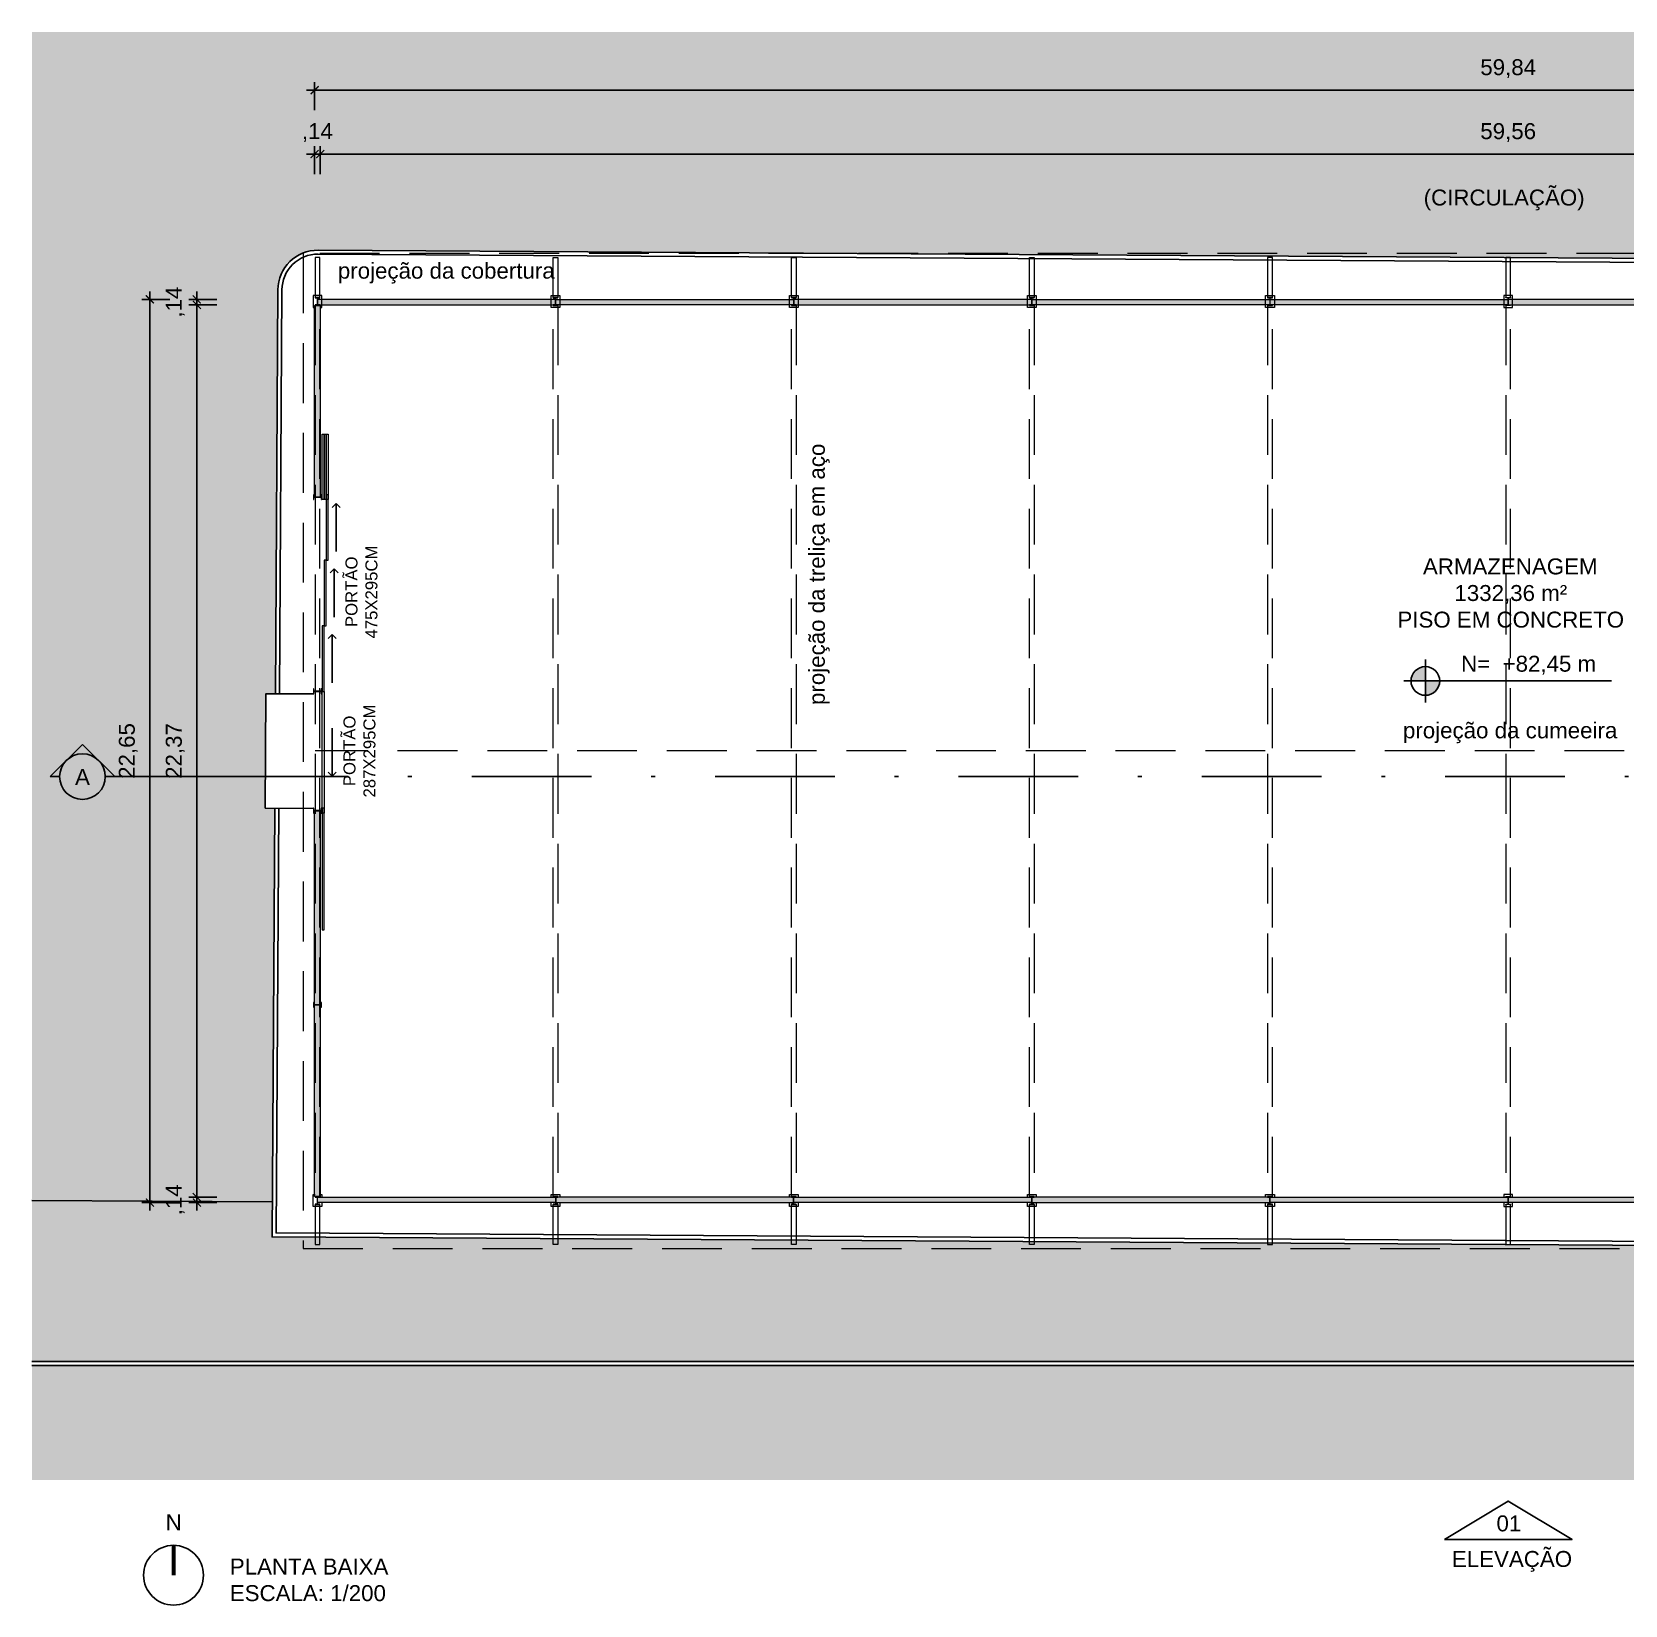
# Model space of a CAD drawing. Header units: inches. Extents: x 1286 to 7442, y -84 to 3420.
# Drawn here: x 2439.01 to 2478.95, y 114.12 to 153.57 of the extents above; entities that cross this region are included whole.
import ezdxf

# ---------------------------------------------------------------- set-up
doc = ezdxf.new("R2010")
doc.units = ezdxf.units.IN
doc.header["$LTSCALE"] = 3
doc.header["$MEASUREMENT"] = 0
doc.linetypes.add('DASHDOT', pattern=[1, 0.5, -0.25, 0, -0.25])
doc.linetypes.add('DASHED', pattern=[0.75, 0.5, -0.25])
for name, color, linetype, lineweight in [('ARQ_AÇO', 4, 'Continuous', 5), ('ARQ_ESQUADRIAS', 3, 'Continuous', 5), ('ARQ_PAREDE', 5, 'Continuous', 5), ('ARQ_PROJEÇÃO', 8, 'DASHED', 5), ('ARQ_VISTA', 2, 'Continuous', 5)]:
    doc.layers.add(name, color=color, linetype=linetype, lineweight=lineweight)
for name, color, linetype in [('ARQ_COTAS', 133, 'Continuous'), ('ARQ_HATCH', 8, 'Continuous'), ('ARQ_INDICAÇÃO', 133, 'Continuous'), ('ARQ_LINHA DE CORTE', 4, 'DASHDOT'), ('ARQ_NÍVEIS', 160, 'Continuous'), ('ARQ_RUA', 250, 'Continuous'), ('ARQ_TEXTO', 133, 'Continuous')]:
    doc.layers.add(name, color=color, linetype=linetype)
doc.styles.add('1 - 100', font='arial.ttf', dxfattribs={"height": 0.2})
doc.styles.add('1 - 200', font='arial.ttf', dxfattribs={"height": 0.4})
doc.dimstyles.new('1 - 200', dxfattribs={"dimtxt": 0.4, "dimasz": 0.2, "dimexe": 0.2, "dimexo": 0.2, "dimgap": 0.3, "dimtad": 1, "dimzin": 4, "dimtxsty": '1 - 200', "dimblk": 'ARCHTICK', "dimcen": 0.1, "dimdle": 0.2, "dimclrd": 256, "dimclre": 256, "dimclrt": 256, "dimazin": 0, "dimtfac": 1, "dimtix": 1, "dimtofl": 0, "dimtmove": 2, "dimatfit": 3, "dimldrblk": 'OPEN90', "dimfxl": 0.5, "dimfxlon": 1, "dimtolj": 1, "dimtzin": 0, "dimlwd": -1, "dimlwe": -1, "dimarcsym": 0})
pattern_1 = [(315, (0, 0), (0.4182581518689039, -0.1120719340210068), [0.25, -0.5]), (75.00000000000006, (0, 0), (-0.1120719340210065, 0.4182581518689039), [0.25, -0.5]), (14.99999999999995, (0, 0), (0.3061862178478974, 0.3061862178478972), [-0.5, 0.25])]

# ---------------------------------------------------------------- blocks, each defined once
blk = doc.blocks.new('A$C1175b217')
at = {"layer": 'ARQ_AÇO'}
blk.add_lwpolyline([(-0.06249999999954525, 0.01000000000021828), (-0.1199999999998909, 0.01000000000021828), (-0.1199999999998909, 0), (0, 0), (0, 0.01000000000021828), (-0.05749999999943611, 0.01000000000021828), (-0.05749999999989086, 0.1899999999995998), (0, 0.1899999999995998), (0, 0.1999999999998181), (-0.1199999999998909, 0.1999999999998181), (-0.1199999999998909, 0.1899999999995998), (-0.0625, 0.1899999999995998), (-0.06249999999954525, 0.01000000000021828)], dxfattribs=at)
blk = doc.blocks.new('_ArchTick')
at = {"color": 0, "linetype": 'ByBlock', "const_width": 0.15}
blk.add_lwpolyline([(-0.5, -0.5), (0.5, 0.5)], dxfattribs=at)
blk = doc.blocks.new('*D193')
at = {"layer": 'ARQ_COTAS', "transparency": 16777216}
for p, q in [((2446.095023979214, 150.0002656553925), (2446.095023979214, 150.7002656553925)), ((2446.235023979214, 150.0002656553925), (2446.235023979214, 150.7002656553925)), ((2446.095023979214, 150.5002656553925), (2445.895023979214, 150.5002656553925)), ((2446.235023979214, 150.5002656553925), (2446.435023979214, 150.5002656553925))]:
    blk.add_line(p, q, dxfattribs=at)
at = {"layer": 'Defpoints', "color": 0, "transparency": 16777216}
for p in [(2446.095023979214, 150.5002656553925), (2446.095023979214, 146.7094876470444), (2446.235023979214, 146.7094876470446)]:
    blk.add_point(p, dxfattribs=at)
at = {"layer": 'ARQ_COTAS', "transparency": 16777216, "xscale": 0.2, "yscale": 0.2, "zscale": 0.2}
blk.add_blockref('_ArchTick', (2446.095023979214, 150.5002656553925), dxfattribs=at)
at = {"layer": 'ARQ_COTAS', "transparency": 16777216, "xscale": 0.2, "yscale": 0.2, "zscale": 0.2, "rotation": 180}
blk.add_blockref('_ArchTick', (2446.235023979214, 150.5002656553925), dxfattribs=at)
at = {"layer": 'ARQ_COTAS', "transparency": 16777216, "insert": (2446.165023979214, 151.0406476472069), "char_height": 0.4, "attachment_point": 5, "style": '1 - 200'}
blk.add_mtext('\\A1;,14', dxfattribs=at)
blk = doc.blocks.new('_Open90')
at = {"color": 0, "linetype": 'ByBlock', "lineweight": -2}
for p, q in [((0, 0), (-1, 0)), ((-0.5, 0.5), (0, 0)), ((0, 0), (-0.5, -0.5))]:
    blk.add_line(p, q, dxfattribs=at)
blk = doc.blocks.new('*D194')
at = {"layer": 'ARQ_COTAS', "transparency": 16777216}
for p, q in [((2446.235023979214, 150.0002656553925), (2446.235023979214, 150.7002656553925)), ((2505.795023979215, 150.0002656553925), (2505.795023979215, 150.7002656553925)), ((2446.035023979214, 150.5002656553925), (2505.995023979215, 150.5002656553925))]:
    blk.add_line(p, q, dxfattribs=at)
at = {"layer": 'Defpoints', "color": 0, "transparency": 16777216}
for p in [(2505.795023979215, 150.5002656553925), (2446.235023979214, 146.7094876470446), (2505.795023979215, 146.7094876470442)]:
    blk.add_point(p, dxfattribs=at)
at = {"layer": 'ARQ_COTAS', "transparency": 16777216, "xscale": 0.2, "yscale": 0.2, "zscale": 0.2, "rotation": 180}
blk.add_blockref('_ArchTick', (2446.235023979214, 150.5002656553925), dxfattribs=at)
at = {"layer": 'ARQ_COTAS', "transparency": 16777216, "xscale": 0.2, "yscale": 0.2, "zscale": 0.2}
blk.add_blockref('_ArchTick', (2505.795023979215, 150.5002656553925), dxfattribs=at)
at = {"layer": 'ARQ_COTAS', "transparency": 16777216, "insert": (2476.015023979215, 151.0406476472069), "char_height": 0.4, "attachment_point": 5, "style": '1 - 200'}
blk.add_mtext('\\A1;59,56', dxfattribs=at)
blk = doc.blocks.new('*D196')
at = {"layer": 'ARQ_COTAS', "transparency": 16777216}
for p, q in [((2446.095023979214, 151.6042621229717), (2446.095023979214, 152.3042621229717)), ((2505.935023979215, 151.6042621229717), (2505.935023979215, 152.3042621229717)), ((2506.135023979215, 152.1042621229717), (2445.895023979214, 152.1042621229717))]:
    blk.add_line(p, q, dxfattribs=at)
at = {"layer": 'Defpoints', "color": 0, "transparency": 16777216}
for p in [(2446.095023979214, 152.1042621229717), (2446.095023979214, 146.7094876470446), (2505.935023979215, 146.7094876470442)]:
    blk.add_point(p, dxfattribs=at)
at = {"layer": 'ARQ_COTAS', "transparency": 16777216, "xscale": 0.2, "yscale": 0.2, "zscale": 0.2, "rotation": 180}
blk.add_blockref('_ArchTick', (2446.095023979214, 152.1042621229717), dxfattribs=at)
at = {"layer": 'ARQ_COTAS', "transparency": 16777216, "xscale": 0.2, "yscale": 0.2, "zscale": 0.2}
blk.add_blockref('_ArchTick', (2505.935023979215, 152.1042621229717), dxfattribs=at)
at = {"layer": 'ARQ_COTAS', "transparency": 16777216, "insert": (2476.015023979215, 152.6446441147862), "char_height": 0.4, "attachment_point": 5, "style": '1 - 200'}
blk.add_mtext('\\A1;59,84', dxfattribs=at)
blk = doc.blocks.new('*D197')
at = {"layer": 'ARQ_COTAS', "transparency": 16777216}
for p, q in [((2443.14196247211, 146.8594876470448), (2443.14196247211, 147.0594876470448)), ((2443.64196247211, 146.8594876470448), (2442.94196247211, 146.8594876470448)), ((2443.64196247211, 146.7194876470449), (2442.94196247211, 146.7194876470449)), ((2443.14196247211, 146.7194876470449), (2443.14196247211, 146.5194876470449))]:
    blk.add_line(p, q, dxfattribs=at)
at = {"layer": 'Defpoints', "color": 0, "transparency": 16777216}
for p in [(2443.14196247211, 146.8594876470448), (2446.167523979223, 146.8594876470448), (2446.167523979222, 146.7194876470449)]:
    blk.add_point(p, dxfattribs=at)
at = {"layer": 'ARQ_COTAS', "transparency": 16777216, "xscale": 0.2, "yscale": 0.2, "zscale": 0.2}
for p, rotation in [((2443.14196247211, 146.8594876470448), 270), ((2443.14196247211, 146.7194876470449), 90)]:
    blk.add_blockref('_ArchTick', p, dxfattribs=dict(at, rotation=rotation))
at = {"layer": 'ARQ_COTAS', "transparency": 16777216, "insert": (2442.601580480295, 146.7894876470441), "char_height": 0.4, "attachment_point": 5, "rotation": 90, "style": '1 - 200'}
blk.add_mtext('\\A1;,14', dxfattribs=at)
blk = doc.blocks.new('*D198')
at = {"layer": 'ARQ_COTAS', "transparency": 16777216}
for p, q in [((2443.641962472112, 146.719487647048), (2442.941962472112, 146.719487647048)), ((2443.141962472112, 146.919487647048), (2443.141962472112, 124.1494876470446)), ((2443.641962472112, 124.3494876470446), (2442.941962472112, 124.3494876470446))]:
    blk.add_line(p, q, dxfattribs=at)
at = {"layer": 'Defpoints', "color": 0, "transparency": 16777216}
for p in [(2446.167523979222, 146.719487647048), (2443.141962472112, 124.3494876470446), (2446.167523979261, 124.3494876470446)]:
    blk.add_point(p, dxfattribs=at)
at = {"layer": 'ARQ_COTAS', "transparency": 16777216, "xscale": 0.2, "yscale": 0.2, "zscale": 0.2}
for p, rotation in [((2443.141962472112, 146.719487647048), 90), ((2443.141962472112, 124.3494876470446), 270)]:
    blk.add_blockref('_ArchTick', p, dxfattribs=dict(at, rotation=rotation))
at = {"layer": 'ARQ_COTAS', "transparency": 16777216, "insert": (2442.601580480297, 135.5344876470456), "char_height": 0.4, "attachment_point": 5, "rotation": 90, "style": '1 - 200'}
blk.add_mtext('\\A1;22,37', dxfattribs=at)
blk = doc.blocks.new('*D199')
at = {"layer": 'ARQ_COTAS', "transparency": 16777216}
for p, q in [((2443.641962472114, 124.3494876470446), (2442.941962472114, 124.3494876470446)), ((2443.141962472114, 124.3494876470446), (2443.141962472114, 124.5494876470446)), ((2443.641962472114, 124.2094876470447), (2442.941962472114, 124.2094876470447)), ((2443.141962472114, 124.2094876470447), (2443.141962472114, 124.0094876470447))]:
    blk.add_line(p, q, dxfattribs=at)
at = {"layer": 'Defpoints', "color": 0, "transparency": 16777216}
for p in [(2446.167523979261, 124.3494876470446), (2443.141962472114, 124.2094876470447), (2446.167523979262, 124.2094876470447)]:
    blk.add_point(p, dxfattribs=at)
at = {"layer": 'ARQ_COTAS', "transparency": 16777216, "xscale": 0.2, "yscale": 0.2, "zscale": 0.2}
for p, rotation in [((2443.141962472114, 124.3494876470446), 270), ((2443.141962472114, 124.2094876470447), 90)]:
    blk.add_blockref('_ArchTick', p, dxfattribs=dict(at, rotation=rotation))
at = {"layer": 'ARQ_COTAS', "transparency": 16777216, "insert": (2442.601580480299, 124.2794876470439), "char_height": 0.4, "attachment_point": 5, "rotation": 90, "style": '1 - 200'}
blk.add_mtext('\\A1;,14', dxfattribs=at)
blk = doc.blocks.new('*D200')
at = {"layer": 'ARQ_COTAS', "transparency": 16777216}
for p, q in [((2441.964531078405, 124.0094876470447), (2441.964531078405, 147.0594876470448)), ((2442.464531078405, 146.8594876470448), (2441.764531078406, 146.8594876470448)), ((2442.464531078405, 124.2094876470447), (2441.764531078406, 124.2094876470447))]:
    blk.add_line(p, q, dxfattribs=at)
at = {"layer": 'Defpoints', "color": 0, "transparency": 16777216}
for p in [(2441.964531078405, 146.8594876470448), (2446.167523979301, 146.8594876470448), (2446.167523979262, 124.2094876470447)]:
    blk.add_point(p, dxfattribs=at)
at = {"layer": 'ARQ_COTAS', "transparency": 16777216, "xscale": 0.2, "yscale": 0.2, "zscale": 0.2}
for p, rotation in [((2441.964531078405, 146.8594876470448), 90), ((2441.964531078405, 124.2094876470447), 270)]:
    blk.add_blockref('_ArchTick', p, dxfattribs=dict(at, rotation=rotation))
at = {"layer": 'ARQ_COTAS', "transparency": 16777216, "insert": (2441.42414908659, 135.534487647044), "char_height": 0.4, "attachment_point": 5, "rotation": 90, "style": '1 - 200'}
blk.add_mtext('\\A1;22,65', dxfattribs=at)
blk = doc.blocks.new('n')
at = {"layer": 'ARQ_NÍVEIS'}
h = blk.add_hatch(color=256, dxfattribs=at)
h.dxf.hatch_style = 1
h.paths.add_polyline_path([(0.09999999997671694, 0), (0, 0), (0, -0.09999999962747097, 0.4142135623730951)])
h.paths.add_polyline_path([(0, 0.09999999962747097, 0.4142135623730951), (-0.09999999997671694, 0), (0, 0)])
blk.add_line((-0.1500000000232831, 0), (1.295434644723301, 0), dxfattribs=at)
at = {"layer": 'ARQ_NÍVEIS', "flags": 128}
blk.add_lwpolyline([(0, 0.150000000372529), (0, -0.150000000372529)], dxfattribs=at)
at = {"layer": 'ARQ_NÍVEIS'}
blk.add_circle((0, 0), 0.1, dxfattribs=at)

msp = doc.modelspace()

# ---------------------------------------------------------------- hatches: boundary and pattern name
at = {"layer": 'ARQ_HATCH', "transparency": 33554534}
h = msp.add_hatch(color=124, dxfattribs=at)
h.dxf.hatch_style = 1
h.paths.add_polyline_path([(2509.016892027609, 124.102912310861), (2509.176315343979, 153.567519811385), (2507.005888289602, 153.567519811385), (2507.000597838738, 147.7190244702634), (2506.848279387014, 122.9694931799693), (2445.029450119704, 123.349950823826), (2445.034838235396, 124.225441195465), (2439.006751406014, 124.26264954605), (2439.006751406014, 120.2240136193798), (2505.116949113442, 120.2240136214091, 0.4126297152385945)])
at = {"layer": 'ARQ_HATCH'}
h = msp.add_hatch(dxfattribs=at)
h.set_pattern_fill('HONEY', color=8, scale=2, angle=315)
h.set_pattern_definition(pattern_1)
edge = h.paths.add_edge_path()
edge.add_line((2507.005888289602, 153.567519811385), (2439.006751406014, 153.567519811385))
edge.add_line((2439.006751406014, 153.567519811385), (2439.006751406014, 124.26264954605))
edge.add_line((2439.006751406014, 124.26264954605), (2445.034838235396, 124.225441195465))
edge.add_line((2445.034838235396, 124.225441195465), (2445.095615796957, 134.1009102840134))
edge.add_line((2445.095615796957, 134.1009102840134), (2444.85562034202, 134.1023873114241))
edge.add_line((2444.85562034202, 134.1023873114241), (2444.874468067204, 136.9702260906408))
edge.add_line((2444.874468067204, 136.9702260906408), (2445.114440738625, 136.9687492034489))
edge.add_line((2445.114440738625, 136.9687492034489), (2445.17561429055, 147.0995010518861))
edge.add_arc((2446.175595352784, 147.0933467710086), 0.999999999999352, 89.64738345382432, 179.6473834538601, ccw=False)
edge.add_line((2446.181749633662, 148.0933278332423), (2507.000597838738, 147.7190244702634))
edge.add_line((2507.000597838738, 147.7190244702634), (2507.005888289602, 153.567519811385))
h = msp.add_hatch(dxfattribs=at)
h.set_pattern_fill('HONEY', color=8, scale=2, angle=315)
h.set_pattern_definition(pattern_1)
h.paths.add_polyline_path([(2512.931121118556, 153.567519811385), (2509.276316807737, 153.567519811385), (2509.116890563873, 124.1023712516161, -0.4126297152385908), (2505.116949113446, 120.1240136214091), (2439.006751406014, 120.1240136193798), (2439.006751406014, 117.2531021954792), (2512.931121118556, 117.2531021954792)])
at = {"layer": 'ARQ_LINHA DE CORTE', "linetype": 'Continuous'}
h = msp.add_hatch(color=4, dxfattribs=at)
h.dxf.hatch_style = 1
h.paths.add_polyline_path([(2440.274572130792, 135.6992691441471), (2440.678773113043, 135.2950585205569, 0.4142284990925066), (2439.870382122014, 135.2950887745307)])
h.paths.add_polyline_path([(2440.678773113043, 135.2950585205569), (2441.082932868509, 134.8908891247335), (2440.846166668449, 134.8908919480716, 0.1988991132606457)])
h.paths.add_polyline_path([(2439.870382122014, 135.2950887745307, 0.1957060071335515), (2439.703001952581, 134.8979617616485, 0.003086219329561659), (2439.702958314175, 134.890905580354), (2439.466192108297, 134.8909084036929)])
at = {"layer": 'ARQ_PAREDE'}
h = msp.add_hatch(color=8, dxfattribs=at)
h.dxf.hatch_style = 1
h.paths.add_polyline_path([(2470.047523979224, 146.7194876470344), (2470.047523979224, 146.8594876470343), (2476.012523979226, 146.8594876470447), (2476.012523979226, 146.7194876470448)])
h.paths.add_polyline_path([(2505.862523979222, 146.7194876470344), (2505.862523979222, 146.8594876470343), (2499.897523979221, 146.8594876470447), (2499.897523979221, 146.7194876470448)])
h.paths.add_polyline_path([(2481.982523979218, 146.7194876470344), (2481.982523979218, 146.8594876470343), (2476.017523979216, 146.8594876470447), (2476.017523979216, 146.7194876470448)])
h.paths.add_polyline_path([(2481.987523979219, 146.7194876470344), (2481.987523979219, 146.8594876470343), (2487.95252397922, 146.8594876470447), (2487.95252397922, 146.7194876470448)])
h.paths.add_polyline_path([(2493.922523979217, 146.7194876470344), (2493.922523979217, 146.8594876470343), (2487.957523979216, 146.8594876470447), (2487.957523979216, 146.7194876470448)])
h.paths.add_polyline_path([(2493.927523979218, 146.7194876470344), (2493.927523979218, 146.8594876470343), (2499.89252397922, 146.8594876470447), (2499.89252397922, 146.7194876470448)])
h.paths.add_polyline_path([(2464.077523979223, 146.7194876470344), (2464.077523979223, 146.8594876470343), (2470.042523979224, 146.8594876470447), (2470.042523979224, 146.7194876470448)])
h.paths.add_polyline_path([(2464.072523979222, 146.7194876470344), (2464.072523979222, 146.8594876470343), (2458.10752397922, 146.8594876470447), (2458.10752397922, 146.7194876470448)])
h.paths.add_polyline_path([(2452.137523979223, 146.7194876470344), (2452.137523979223, 146.8594876470343), (2458.102523979225, 146.8594876470447), (2458.102523979225, 146.7194876470448)])
h.paths.add_polyline_path([(2452.132523979222, 146.7194876470344), (2452.132523979222, 146.8594876470343), (2446.167523979221, 146.8594876470447), (2446.167523979221, 146.7194876470448)])
h.paths.add_polyline_path([(2446.095023979214, 146.7094876470446), (2446.235023979214, 146.7094876470446), (2446.235023979221, 141.9019876470447), (2446.095023979221, 141.9019876470447)])
h.paths.add_polyline_path([(2505.86252397922, 124.349487647055), (2505.86252397922, 124.2094876470551), (2499.897523979219, 124.2094876470446), (2499.897523979219, 124.3494876470445)])
h.paths.add_polyline_path([(2493.927523979222, 124.349487647055), (2493.927523979222, 124.2094876470551), (2499.892523979223, 124.2094876470446), (2499.892523979223, 124.3494876470445)])
h.paths.add_polyline_path([(2493.922523979221, 124.349487647055), (2493.922523979221, 124.2094876470551), (2487.957523979219, 124.2094876470446), (2487.957523979219, 124.3494876470445)])
h.paths.add_polyline_path([(2481.982523979221, 124.349487647055), (2481.982523979221, 124.2094876470551), (2470.04752397922, 124.2094876470446), (2470.04752397922, 124.3494876470445)])
h.paths.add_polyline_path([(2464.077523979223, 124.349487647055), (2464.077523979223, 124.2094876470551), (2470.042523979224, 124.2094876470446), (2470.042523979224, 124.3494876470445)])
h.paths.add_polyline_path([(2464.072523979222, 124.349487647055), (2464.072523979222, 124.2094876470551), (2458.10752397922, 124.2094876470446), (2458.10752397922, 124.3494876470445)])
h.paths.add_polyline_path([(2452.137523979223, 124.349487647055), (2452.137523979223, 124.2094876470551), (2458.102523979225, 124.2094876470446), (2458.102523979225, 124.3494876470445)])
h.paths.add_polyline_path([(2452.132523979222, 124.349487647055), (2452.132523979222, 124.2094876470551), (2446.167523979221, 124.2094876470446), (2446.167523979221, 124.3494876470445)])
h.paths.add_polyline_path([(2446.095023979214, 129.1669876470446), (2446.235023979214, 129.1669876470446), (2446.235023979221, 124.3594876470447), (2446.095023979221, 124.3594876470447)])
h.paths.add_polyline_path([(2446.095023979214, 134.0369876470445), (2446.235023979214, 134.0369876470445), (2446.235023979221, 129.1719876470443), (2446.095023979221, 129.1719876470443)])
h.paths.add_polyline_path([(2505.795023979217, 141.9019876470438), (2505.935023979217, 141.9019876470438), (2505.935023979215, 146.7094876470442), (2505.795023979215, 146.7094876470442)])
h.paths.add_polyline_path([(2505.795023979217, 141.8969876470446), (2505.935023979217, 141.8969876470446), (2505.935023979215, 137.0319876470439), (2505.795023979215, 137.0319876470439)])
h.paths.add_polyline_path([(2505.795023979212, 134.0419876470446), (2505.935023979212, 134.0419876470446), (2505.935023979215, 137.0269876470447), (2505.795023979215, 137.0269876470447)])
h.paths.add_polyline_path([(2505.795023979212, 134.0369876470445), (2505.935023979212, 134.0369876470445), (2505.935023979219, 129.1719876470443), (2505.795023979219, 129.1719876470443)])
h.paths.add_polyline_path([(2505.795023979212, 124.3594876470447), (2505.935023979212, 124.3594876470447), (2505.935023979219, 129.1669876470451), (2505.795023979219, 129.1669876470451)])

# ---------------------------------------------------------------- linework, layer by layer
at = {"layer": 'ARQ_COTAS'}
msp.add_lwpolyline([(2474.415023979221, 115.7654493446448), (2476.015023979221, 116.7254493446449), (2477.615023979221, 115.7654493446448), (2474.415023979221, 115.7654493446448)], dxfattribs=at)
at = {"layer": 'ARQ_ESQUADRIAS', "color": 8}
for points in [[(2446.33502397922, 141.8394876470447), (2446.28502397922, 141.8394876470447), (2446.28502397922, 143.482820980378), (2446.33502397922, 143.482820980378)], [(2446.38502397922, 141.8394876470447), (2446.33502397922, 141.8394876470447), (2446.33502397922, 143.482820980378), (2446.38502397922, 143.482820980378)], [(2446.435023979221, 141.8394876470447), (2446.38502397922, 141.8394876470447), (2446.38502397922, 143.482820980378), (2446.43502397922, 143.482820980378)], [(2446.285023979219, 131.0494876470443), (2446.335023979219, 131.0494876470443), (2446.335023979219, 134.0994876470445), (2446.285023979219, 134.0994876470445)]]:
    msp.add_lwpolyline(points, close=True, dxfattribs=at)
at = {"layer": 'ARQ_ESQUADRIAS'}
for points in [[(2446.435023979221, 141.9594876470446), (2446.38502397922, 141.9594876470446), (2446.38502397922, 140.3161543137114), (2446.43502397922, 140.3161543137114)], [(2446.38502397922, 140.3161543137113), (2446.33502397922, 140.3161543137113), (2446.335023979219, 138.6728209803781), (2446.38502397922, 138.6728209803781)], [(2446.285023979219, 137.0294876470448), (2446.335023979219, 137.0294876470448), (2446.335023979219, 138.6728209803781), (2446.285023979219, 138.6728209803781)], [(2446.285023979219, 137.0294876470448), (2446.335023979219, 137.0294876470448), (2446.335023979219, 133.9794876470446), (2446.285023979219, 133.9794876470446)]]:
    msp.add_lwpolyline(points, close=True, dxfattribs=at)
at = {"layer": 'ARQ_INDICAÇÃO', "const_width": 0.1}
msp.add_lwpolyline([(2442.558665485114, 115.6158547018778), (2442.558665485114, 114.8658547018778)], dxfattribs=at)
at = {"layer": 'ARQ_INDICAÇÃO'}
msp.add_circle((2442.558665485114, 114.8658547018778), 0.75, dxfattribs=at)
at = {"layer": 'ARQ_LINHA DE CORTE', "color": 4, "linetype": 'Continuous'}
for p, q in [((2440.274572130792, 135.6992691441471), (2439.466192108297, 134.8909084036929)), ((2441.082932868509, 134.8908891247335), (2440.274572130792, 135.6992691441471))]:
    msp.add_line(p, q, dxfattribs=at)
at = {"layer": 'ARQ_LINHA DE CORTE', "ltscale": 2}
msp.add_line((2507.935029371321, 134.8908987642132), (2444.105029371326, 134.8908987642132), dxfattribs=at)
at = {"layer": 'ARQ_LINHA DE CORTE', "color": 4, "linetype": 'Continuous'}
for points in [[(2439.466192108297, 134.8909084036929), (2439.702958314175, 134.8909055803549)], [(2440.846166668449, 134.8908919480716), (2441.082932868509, 134.8908891247335)]]:
    msp.add_lwpolyline(points, dxfattribs=at)
at = {"layer": 'ARQ_LINHA DE CORTE', "color": 5, "linetype": 'Continuous'}
msp.add_lwpolyline([(2440.84616666849, 134.8908987642132), (2444.105029371326, 134.8908987642132)], dxfattribs=at)
at = {"layer": 'ARQ_LINHA DE CORTE', "color": 4, "linetype": 'Continuous'}
msp.add_circle((2440.274562491313, 134.8908987642132), 0.5716041771777671, dxfattribs=at)
at = {"layer": 'ARQ_PAREDE'}
for points in [[(2446.095023979214, 146.7094876470446), (2446.235023979214, 146.7094876470446), (2446.235023979221, 141.9019876470447), (2446.095023979221, 141.9019876470447)], [(2452.132523979222, 146.7194876470344), (2452.132523979222, 146.8594876470343), (2446.167523979221, 146.8594876470447), (2446.167523979221, 146.7194876470448)], [(2452.137523979223, 146.7194876470344), (2452.137523979223, 146.8594876470343), (2458.102523979225, 146.8594876470447), (2458.102523979225, 146.7194876470448)], [(2464.072523979222, 146.7194876470344), (2464.072523979222, 146.8594876470343), (2458.10752397922, 146.8594876470447), (2458.10752397922, 146.7194876470448)], [(2464.077523979223, 146.7194876470344), (2464.077523979223, 146.8594876470343), (2470.042523979224, 146.8594876470447), (2470.042523979224, 146.7194876470448)], [(2470.047523979224, 146.7194876470344), (2470.047523979224, 146.8594876470343), (2476.012523979226, 146.8594876470447), (2476.012523979226, 146.7194876470448)], [(2481.982523979218, 146.7194876470344), (2481.982523979218, 146.8594876470343), (2476.017523979216, 146.8594876470447), (2476.017523979216, 146.7194876470448)], [(2446.095023979214, 134.0369876470445), (2446.235023979214, 134.0369876470445), (2446.235023979221, 129.1719876470443), (2446.095023979221, 129.1719876470443)], [(2446.095023979214, 129.1669876470446), (2446.235023979214, 129.1669876470446), (2446.235023979221, 124.3594876470447), (2446.095023979221, 124.3594876470447)], [(2452.132523979222, 124.349487647055), (2452.132523979222, 124.2094876470551), (2446.167523979221, 124.2094876470446), (2446.167523979221, 124.3494876470445)], [(2452.137523979223, 124.349487647055), (2452.137523979223, 124.2094876470551), (2458.102523979225, 124.2094876470446), (2458.102523979225, 124.3494876470445)], [(2464.072523979222, 124.349487647055), (2464.072523979222, 124.2094876470551), (2458.10752397922, 124.2094876470446), (2458.10752397922, 124.3494876470445)], [(2464.077523979223, 124.349487647055), (2464.077523979223, 124.2094876470551), (2470.042523979224, 124.2094876470446), (2470.042523979224, 124.3494876470445)], [(2481.982523979221, 124.349487647055), (2481.982523979221, 124.2094876470551), (2470.04752397922, 124.2094876470446), (2470.04752397922, 124.3494876470445)]]:
    msp.add_lwpolyline(points, close=True, dxfattribs=at)
at = {"layer": 'ARQ_PROJEÇÃO', "color": 7}
msp.add_lwpolyline([(2506.225023979219, 148.0094876470444), (2445.805023979222, 148.0094876470444), (2445.805023979222, 123.0594876470445), (2506.225023979219, 123.0594876470445)], close=True, dxfattribs=at)
at = {"layer": 'ARQ_PROJEÇÃO'}
for points in [[(2446.105023979223, 146.9094876470444), (2446.225023979221, 146.9094876470444), (2446.225023979221, 147.9094876470444), (2446.105023979223, 147.9094876470444)], [(2452.195023979221, 146.9094876470444), (2452.075023979223, 146.9094876470444), (2452.075023979223, 147.9094876470444), (2452.195023979221, 147.9094876470444)], [(2458.165023979221, 146.9094876470444), (2458.045023979223, 146.9094876470444), (2458.045023979223, 147.9094876470444), (2458.165023979221, 147.9094876470444)], [(2464.13502397922, 146.9094876470444), (2464.015023979222, 146.9094876470444), (2464.015023979222, 147.9094876470444), (2464.13502397922, 147.9094876470444)], [(2469.985023979222, 146.9094876470444), (2470.10502397922, 146.9094876470444), (2470.10502397922, 147.9094876470444), (2469.985023979222, 147.9094876470444)], [(2475.955023979222, 146.9094876470444), (2476.07502397922, 146.9094876470444), (2476.07502397922, 147.9094876470444), (2475.955023979222, 147.9094876470444)], [(2446.225023979223, 146.7094876470446), (2446.105023979221, 146.7094876470446), (2446.105023979221, 124.3594876470447), (2446.225023979223, 124.3594876470447)], [(2452.075023979221, 146.7094876470446), (2452.195023979223, 146.7094876470446), (2452.195023979223, 124.3594876470447), (2452.075023979221, 124.3594876470447)], [(2458.045023979221, 146.7094876470446), (2458.165023979222, 146.7094876470446), (2458.165023979222, 124.3594876470447), (2458.045023979221, 124.3594876470447)], [(2464.015023979221, 146.7094876470446), (2464.135023979222, 146.7094876470446), (2464.135023979222, 124.3594876470447), (2464.015023979221, 124.3594876470447)], [(2470.105023979222, 146.7094876470446), (2469.98502397922, 146.7094876470446), (2469.98502397922, 124.3594876470447), (2470.105023979222, 124.3594876470447)], [(2476.075023979222, 146.7094876470446), (2475.95502397922, 146.7094876470446), (2475.95502397922, 124.3594876470447), (2476.075023979222, 124.3594876470447)], [(2446.105023979222, 123.1594876470449), (2446.22502397922, 123.1594876470449), (2446.22502397922, 124.1594876470449), (2446.105023979222, 124.1594876470449)], [(2452.195023979222, 123.1594876470449), (2452.075023979224, 123.1594876470449), (2452.075023979224, 124.1594876470449), (2452.195023979222, 124.1594876470449)], [(2458.165023979222, 123.1594876470449), (2458.045023979224, 123.1594876470449), (2458.045023979224, 124.1594876470449), (2458.165023979222, 124.1594876470449)], [(2464.135023979221, 123.1594876470449), (2464.015023979223, 123.1594876470449), (2464.015023979223, 124.1594876470449), (2464.135023979221, 124.1594876470449)], [(2469.985023979221, 123.1594876470449), (2470.105023979219, 123.1594876470449), (2470.105023979219, 124.1594876470449), (2469.985023979221, 124.1594876470449)], [(2475.955023979221, 123.1594876470449), (2476.075023979219, 123.1594876470449), (2476.075023979219, 124.1594876470449), (2475.955023979221, 124.1594876470449)]]:
    msp.add_lwpolyline(points, close=True, dxfattribs=at)
at = {"layer": 'ARQ_PROJEÇÃO', "color": 7}
msp.add_lwpolyline([(2505.925023979221, 135.5344876470444), (2446.105023979221, 135.5344876470444)], dxfattribs=at)
at = {"layer": 'ARQ_RUA'}
for points in [[(2439.006751406014, 120.2240136193798), (2505.116949113442, 120.2240136214091, 0.4126297152386094), (2509.016892027609, 124.1029123108611), (2509.176315343979, 153.567519811385)], [(2439.006751406014, 120.1240136193798), (2505.116949113446, 120.1240136214091, 0.412629715238596), (2509.116890563873, 124.1023712516163), (2509.276316807737, 153.567519811385)], [(2445.095615796957, 134.1009102840135), (2445.029450119704, 123.349950823826), (2506.848279387014, 122.9694931799693), (2507.000597838738, 147.7190244702634), (2446.181749633662, 148.0933278332423, 0.4142135623730694), (2445.17561429055, 147.0995010518859), (2445.113332474096, 136.968010759853)], [(2445.19561390318, 134.1002948559257), (2445.130063654015, 123.4493335019616), (2506.748896708878, 123.0701067142805), (2506.899984304427, 147.6196417921277), (2446.181134205574, 147.9933297270189, 0.4142135623730783), (2445.275612396774, 147.0988856237981), (2445.213330580319, 136.9673953317653)]]:
    msp.add_lwpolyline(points, format="xyb", dxfattribs=at)
for points in [[(2446.065023979221, 134.0949441607897), (2444.856782497568, 134.102380159057), (2444.873359802674, 136.9694876470448), (2446.065023979221, 136.9694876470448)], [(2445.034838235395, 124.225441195465), (2439.006751406014, 124.26264954605)]]:
    msp.add_lwpolyline(points, dxfattribs=at)
at = {"layer": 'ARQ_VISTA', "color": 7}
for points in [[(2446.225023979223, 146.6594876470444), (2446.275023979223, 146.6594876470444), (2446.275023979223, 146.9594876470442), (2446.055023979221, 146.9594876470442), (2446.055023979221, 146.6594876470444), (2446.105023979222, 146.6594876470444)], [(2446.275023979223, 124.2094876470451), (2446.275023979223, 124.1094876470452), (2446.055023979221, 124.1094876470452), (2446.055023979221, 124.4094876470449), (2446.105023979222, 124.4094876470449)], [(2446.225023979223, 124.4094876470449), (2446.275023979223, 124.4094876470449), (2446.275023979223, 124.349487647045)], [(2452.025023979223, 124.349487647045), (2452.025023979223, 124.4094876470449), (2452.245023979224, 124.4094876470449), (2452.245023979224, 124.349487647045)], [(2457.995023979223, 124.349487647045), (2457.995023979223, 124.4094876470449), (2458.215023979224, 124.4094876470449), (2458.215023979224, 124.349487647045)], [(2463.965023979223, 124.349487647045), (2463.965023979223, 124.4094876470449), (2464.185023979224, 124.4094876470449), (2464.185023979224, 124.349487647045)], [(2469.935023979221, 124.349487647045), (2469.935023979221, 124.4094876470449), (2470.155023979222, 124.4094876470449), (2470.155023979222, 124.349487647045)], [(2476.12502397922, 124.349487647045), (2476.12502397922, 124.4094876470449), (2475.905023979219, 124.4094876470449), (2475.905023979219, 124.349487647045)], [(2452.245023979224, 124.2094876470451), (2452.245023979224, 124.1094876470452), (2452.025023979223, 124.1094876470452), (2452.025023979223, 124.2094876470451)], [(2458.215023979224, 124.2094876470451), (2458.215023979224, 124.1094876470452), (2457.995023979223, 124.1094876470452), (2457.995023979223, 124.2094876470451)], [(2464.185023979224, 124.2094876470451), (2464.185023979224, 124.1094876470452), (2463.965023979223, 124.1094876470452), (2463.965023979223, 124.2094876470451)], [(2470.155023979222, 124.2094876470451), (2470.155023979222, 124.1094876470452), (2469.935023979221, 124.1094876470452), (2469.935023979221, 124.2094876470451)], [(2475.905023979219, 124.2094876470451), (2475.905023979219, 124.1094876470452), (2476.12502397922, 124.1094876470452), (2476.12502397922, 124.2094876470451)]]:
    msp.add_lwpolyline(points, dxfattribs=at)
for points in [[(2452.245023979221, 146.6594876470444), (2452.025023979223, 146.6594876470444), (2452.025023979223, 146.9594876470442), (2452.245023979221, 146.9594876470442)], [(2458.215023979221, 146.6594876470444), (2457.995023979222, 146.6594876470444), (2457.995023979222, 146.9594876470442), (2458.215023979221, 146.9594876470442)], [(2464.185023979221, 146.6594876470444), (2463.965023979222, 146.6594876470444), (2463.965023979222, 146.9594876470442), (2464.185023979221, 146.9594876470442)], [(2470.15502397922, 146.6594876470444), (2469.935023979222, 146.6594876470444), (2469.935023979222, 146.9594876470442), (2470.15502397922, 146.9594876470442)], [(2475.905023979222, 146.6594876470444), (2476.12502397922, 146.6594876470444), (2476.12502397922, 146.9594876470442), (2475.905023979222, 146.9594876470442)]]:
    msp.add_lwpolyline(points, close=True, dxfattribs=at)

# ---------------------------------------------------------------- block references
at = {"layer": 'ARQ_AÇO', "color": 1}
for p, rotation in [((2446.105023979221, 146.9094876470444), 180), ((2452.075023979221, 146.9094876470444), 180), ((2458.045023979221, 146.9094876470444), 180), ((2464.015023979221, 146.9094876470444), 180), ((2469.98502397922, 146.9094876470444), 180), ((2446.265023979221, 141.9594876470446), 89.99999999999999), ((2446.265023979221, 137.0894876470447), 89.99999999999999), ((2446.265023979221, 134.0994876470445), 89.99999999999999), ((2446.265023979221, 129.2294876470446), 89.99999999999999), ((2446.105023979221, 124.3594876470447), 180), ((2452.075023979223, 124.3594876470447), 180), ((2458.045023979223, 124.3594876470447), 180), ((2464.015023979222, 124.3594876470447), 180), ((2469.985023979222, 124.3594876470447), 180)]:
    msp.add_blockref('A$C1175b217', p, dxfattribs=dict(at, rotation=rotation))
at = {"layer": 'ARQ_AÇO', "color": 1, "xscale": -1, "rotation": 180}
for p in [(2476.075023979222, 146.9094876470444), (2476.07502397922, 124.3594876470447)]:
    msp.add_blockref('A$C1175b217', p, dxfattribs=at)
at = {"layer": 'ARQ_NÍVEIS', "xscale": 3.6, "yscale": 3.6, "zscale": 3.6}
msp.add_blockref('n', (2473.93893294506, 137.2909404766677), dxfattribs=at)

# ---------------------------------------------------------------- texts
at = {"layer": 'ARQ_INDICAÇÃO', "char_height": 0.3, "attachment_point": 1, "rotation": 90, "style": '1 - 200'}
for s, insert in [('\\pi0.29127;PORTÃO\\P\\pi0.0041603;475X295CM', (2446.86838111079, 138.3512073216934)), ('\\pi0.29127;PORTÃO\\P\\pi0.0076392;287X295CM', (2446.818381110789, 134.3612073216934))]:
    msp.add_mtext_dynamic_manual_height_columns(s, width=2.301090040927694, gutter_width=2, heights=[0], dxfattribs=dict(at, insert=insert))
at = {"layer": 'ARQ_NÍVEIS', "insert": (2474.601660187851, 137.9233631242176), "char_height": 0.4, "attachment_point": 1, "style": '1 - 200'}
msp.add_mtext_dynamic_manual_height_columns('\\pi0.23289;N=  +82,45 m', width=3.773019781718963, gutter_width=3.6, heights=[0], dxfattribs=at)
at = {"layer": 'ARQ_TEXTO', "char_height": 0.4, "attachment_point": 1}
for s, width, gutter_width, insert, style in [('\\pi0.018917;(CIRCULAÇÃO)', 4.019825375170532, 5, (2473.876925779349, 149.6135207966897), '1 - 200'), ('projeção da cobertura', 5.416551159618009, 2, (2446.677468894221, 147.7789030148833), '1 - 200'), ('\\pi0.66257;ARMAZENAGEM \\P\\pi1.4519;1332,36 m²\\P\\pi0.023555;PISO EM CONCRETO', 5.660480218281037, 5, (2473.215463135223, 140.3628039209804), '1 - 200'), ('projeção da cumeeira', 5.354068212824012, 2, (2473.377097770602, 136.2520865556395), '1 - 200'), ('N', 0.5419076241346374, 2.5, (2442.360801450445, 116.3911693155262), '1 - 200'), ('01', 0.5229631650750342, 10, (2475.721148234255, 116.3660263106834), '1 - 100'), ('\\pi0.37376;ELEVAÇÃO ', 3.690766712141883, 10, (2474.230862974424, 115.4740295820232), '1 - 200'), ('PLANTA BAIXA\\PESCALA: 1/200', 3.979989085948159, 10, (2443.969105616874, 115.2837491993767), '1 - 200')]:
    msp.add_mtext_dynamic_manual_height_columns(s, width=width, gutter_width=gutter_width, heights=[0], dxfattribs=dict(at, insert=insert, style=style))
at = {"layer": 'ARQ_TEXTO', "insert": (2458.483567447085, 136.6879364874265), "char_height": 0.4, "attachment_point": 1, "rotation": 90, "style": '1 - 200'}
msp.add_mtext_dynamic_manual_height_columns('projeção da treliça em aço', width=6.537151432469305, gutter_width=2, heights=[0], dxfattribs=at)
at = {"layer": 'ARQ_TEXTO', "color": 4, "ltscale": 2, "insert": (2440.275914179365, 134.8824276749563), "char_height": 0.4, "width": 0.6726324514065, "attachment_point": 5, "style": '1 - 200'}
msp.add_mtext('A', dxfattribs=at)

# ---------------------------------------------------------------- dimensions: what is measured, and where the dimension line sits
at = {"layer": 'ARQ_COTAS'}
for base, p1, p2, picture, middle in [((2446.095023979214, 152.1042621229717), (2505.935023979215, 146.7094876470442), (2446.095023979214, 146.7094876470446), '*D196', (2476.015023979215, 152.6446441147862)), ((2446.095023979214, 150.5002656553925), (2446.235023979214, 146.7094876470446), (2446.095023979214, 146.7094876470444), '*D193', (2446.165023979214, 151.0406476472069)), ((2505.795023979215, 150.5002656553925), (2446.235023979214, 146.7094876470446), (2505.795023979215, 146.7094876470442), '*D194', (2476.015023979215, 151.0406476472069))]:
    dim = msp.add_linear_dim(base=base, p1=p1, p2=p2, dimstyle='1 - 200', dxfattribs=at)
    dim.commit()
    dim.dimension.update_dxf_attribs({"geometry": picture, "text_midpoint": middle})
for base, p1, p2, picture, middle in [((2441.964531078405, 146.8594876470448), (2446.167523979261, 124.2094876470446), (2446.1675239793, 146.8594876470447), '*D200', (2441.42414908659, 135.534487647044)), ((2443.14196247211, 146.8594876470448), (2446.167523979221, 146.7194876470448), (2446.167523979222, 146.8594876470447), '*D197', (2442.601580480295, 146.7894876470441)), ((2443.141962472112, 124.3494876470446), (2446.167523979221, 146.719487647048), (2446.16752397926, 124.3494876470445), '*D198', (2442.601580480297, 135.5344876470456)), ((2443.141962472114, 124.2094876470447), (2446.16752397926, 124.3494876470445), (2446.167523979261, 124.2094876470446), '*D199', (2442.601580480299, 124.2794876470439))]:
    dim = msp.add_linear_dim(base=base, p1=p1, p2=p2, angle=90, dimstyle='1 - 200', dxfattribs=at)
    dim.commit()
    dim.dimension.update_dxf_attribs({"geometry": picture, "text_midpoint": middle})

# ---------------------------------------------------------------- leaders
at = {"layer": 'ARQ_INDICAÇÃO'}
for points in [[(2446.63502397922, 141.7417006258148), (2446.63502397922, 140.5339413349412)], [(2446.58502397922, 140.0983672924815), (2446.58502397922, 138.8906080016079)], [(2446.535023979219, 138.4550339591482), (2446.535023979219, 137.2472746682747)], [(2446.535023979218, 134.9006080016079), (2446.535023979218, 136.1083672924815)]]:
    msp.add_leader(points, dimstyle='1 - 200', override={"dimgap": 0.3, "dimtad": 0}, dxfattribs=at)

doc.saveas('drawing.dxf')
